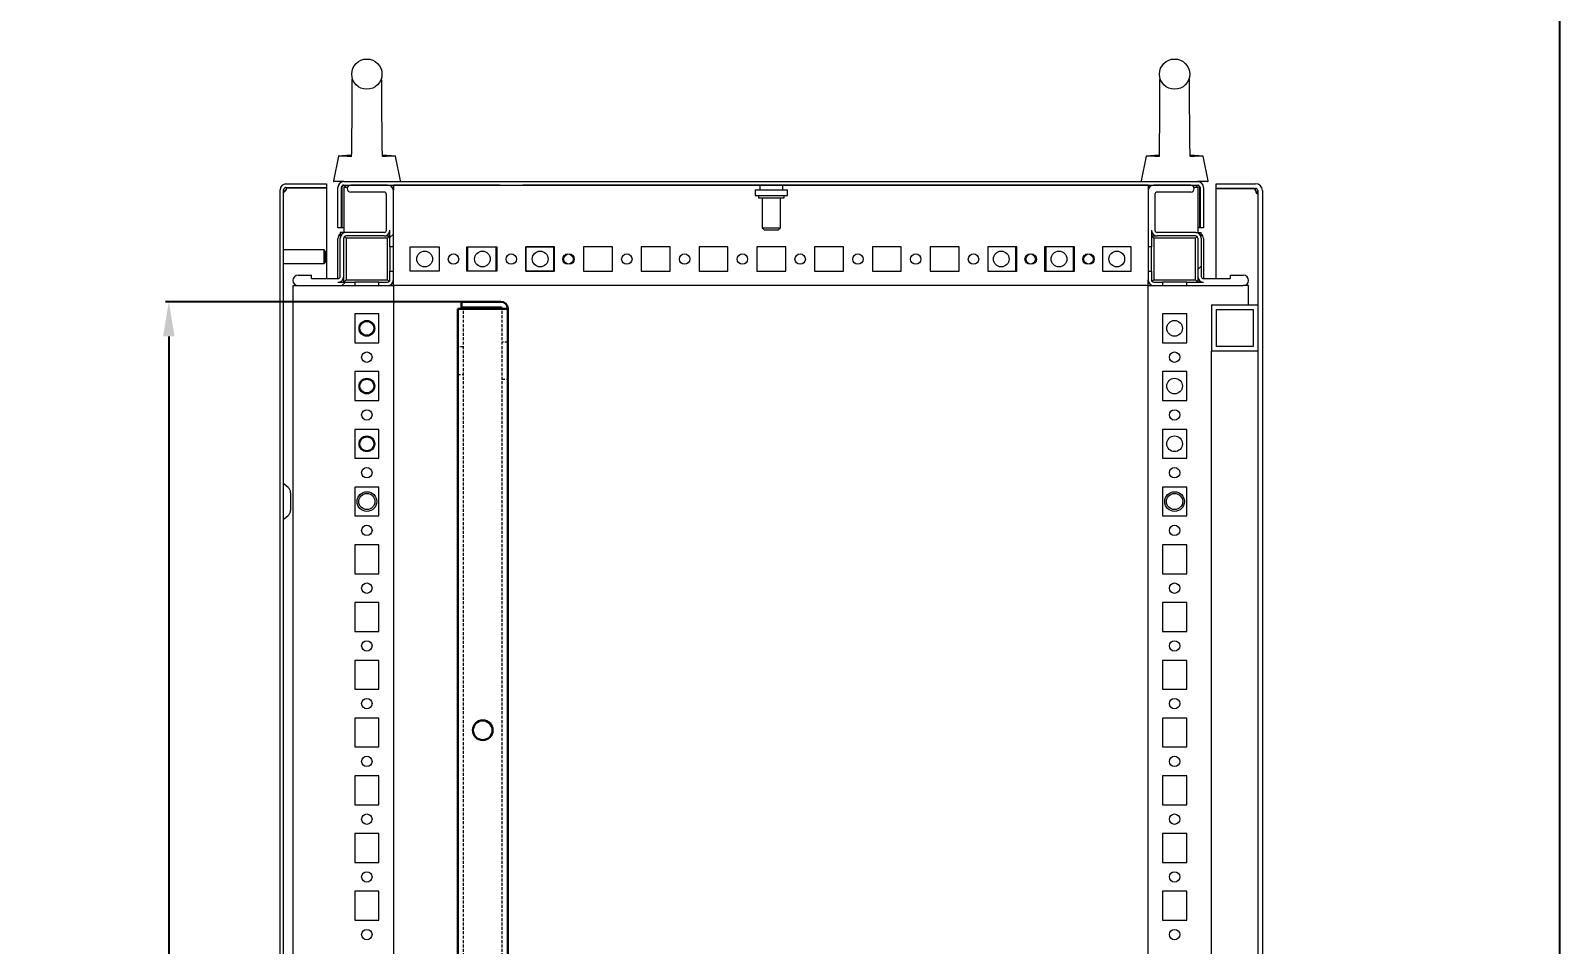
# Model space of a CAD drawing. Header units: millimetres. Extents: x 6893 to 19543, y -3475 to 6590.
# Drawn here: x 12624 to 13285, y -491 to -96 of the extents above; entities that cross this region are included whole.
import ezdxf

# ---------------------------------------------------------------- set-up
doc = ezdxf.new("R2010")
doc.units = ezdxf.units.MM
for name, pattern in [('ACAD_ISO04W100', [30, 24, -3, 0, -3]), ('SLD-实线', [0]), ('SLD-虚线', [1.905, 1.27, -0.635])]:
    doc.linetypes.add(name, pattern=pattern)
doc.layers.add('shixian', color=7, linetype='Continuous')
doc.layers.add('xuxian1', color=6, linetype='ACAD_ISO04W100')
doc.styles.get("Standard").update_dxf_attribs({"font": ''})
doc.styles.get('Standard').set_extended_font_data('SimSun')
doc.dimstyles.new('50#', dxfattribs={"dimtxt": 50, "dimasz": 15, "dimexe": 1.5, "dimexo": 3, "dimgap": 2, "dimtad": 1, "dimtoh": 1, "dimzin": 12, "dimdsep": 46, "dimtxsty": 'Standard', "dimcen": 20, "dimclrd": 3, "dimclre": 3, "dimclrt": 7, "dimadec": 0, "dimazin": 3, "dimtfac": 1, "dimtmove": 0, "dimatfit": 3, "dimfxl": 1, "dimarcsym": 0})

# ---------------------------------------------------------------- blocks, each defined once
blk = doc.blocks.new('图框1')
at = {"layer": 'xuxian1', "linetype": 'ByBlock'}
blk.add_line((333.583, 247.158), (333.583, 52.158), dxfattribs=at)
blk = doc.blocks.new('zw$26FA')
at = {"color": 7, "linetype": 'SLD-实线', "lineweight": 30}
for p, q in [((0, 3), (0, 1293)), ((0, 1293), (3, 1293)), ((20, 1296), (3, 1296)), ((20, 1293.5), (3, 1293.5)), ((3, 1293), (18.7, 1293)), ((18.7, 1293), (21.7, 1293)), ((20, 1296), (20, 1293.5)), ((21.7, 3), (21.7, 1293))]:
    blk.add_line(p, q, dxfattribs=at)
at = {"color": 7, "linetype": 'SLD-虚线', "lineweight": 0}
for p, q in [((2.5, 3), (2.5, 1293)), ((19.2, 3), (19.2, 1293)), ((0, 1278.5), (2.5, 1278.5)), ((19.2, 1276.5), (21.7, 1276.5)), ((21.7, 1264.5), (19.2, 1264.5)), ((2.5, 1262.5), (0, 1262.5))]:
    blk.add_line(p, q, dxfattribs=at)
at = {"color": 7, "linetype": 'SLD-实线', "lineweight": 30}
blk.add_circle((10.85, 1110.5), 4.25, dxfattribs=at)
for radius in [3, 0.5]:
    blk.add_arc((3, 1293), radius, 90, 180, dxfattribs=at)
blk = doc.blocks.new('*D301')
at = {"color": 3, "lineweight": -2, "transparency": 16777216}
for p, q in [((12815.96, -213.09), (12682.27, -213.09)), ((12683.77, -228.09), (12683.77, -1494.09)), ((12815.96, -1509.09), (12682.27, -1509.09))]:
    blk.add_line(p, q, dxfattribs=at)
at = {"color": 3, "transparency": 16777216}
for points in [[(12686.27, -228.09), (12681.27, -228.09), (12683.77, -213.09)], [(12681.27, -1494.09), (12686.27, -1494.09), (12683.77, -1509.09)]]:
    blk.add_solid(points, dxfattribs=at)
at = {"layer": 'Defpoints', "color": 0, "transparency": 16777216}
for p in [(12818.96, -213.09), (12683.77, -1509.09), (12818.96, -1509.09)]:
    blk.add_point(p, dxfattribs=at)
at = {"color": 7, "transparency": 16777216, "insert": (12656.77, -861.09), "char_height": 50, "attachment_point": 5, "rotation": 90}
blk.add_mtext('1296', dxfattribs=at)

msp = doc.modelspace()

# ---------------------------------------------------------------- hatches: boundary and pattern name
at = {"linetype": 'Continuous', "lineweight": 0}
h = msp.add_hatch(dxfattribs=at)
h.set_pattern_fill('ANSI31', scale=20, style=0)
h.set_pattern_definition([(45, (7632.815, -3625.73), (-44.9013, 44.9013), [])])
edge = h.paths.add_edge_path(flags=0)
edge.add_arc((12762.4691, -164.09), 1.5, 90, 270)
edge.add_line((12762.4691, -165.59), (12776.9691, -165.59))
edge.add_arc((12776.9691, -166.59), 1, 0, 90, ccw=False)
edge.add_line((12777.9691, -166.59), (12777.9691, -182.09))
edge.add_arc((12776.9691, -182.09), 1, 270, 360, ccw=False)
edge.add_line((12776.9691, -183.09), (12760.4691, -183.09))
edge.add_arc((12760.4691, -185.59), 2.5, 90, 180)
edge.add_line((12757.9691, -185.59), (12757.9691, -202.09))
edge.add_arc((12756.9691, -202.09), 1, 270, 360, ccw=False)
edge.add_line((12756.9691, -203.09), (12745.4691, -203.09))
edge.add_line((12745.4691, -203.09), (12745.4691, -201.59))
edge.add_line((12745.4691, -201.59), (12739.7201, -201.59))
edge.add_arc((12739.7201, -203.84), 2.25, 90, 270)
edge.add_line((12739.7201, -206.09), (12764.2191, -206.09))
edge.add_line((12764.2191, -206.09), (12764.2191, -204.59))
edge.add_line((12764.2191, -204.59), (12756.9691, -204.59))
edge.add_arc((12756.9691, -202.09), 2.5, 270, 360)
edge.add_line((12759.4691, -202.09), (12759.4691, -185.59))
edge.add_arc((12760.4691, -185.59), 1, 90, 180, ccw=False)
edge.add_line((12760.4691, -184.59), (12776.9691, -184.59))
edge.add_arc((12776.9691, -182.09), 2.5, 270, 360)
edge.add_line((12779.4691, -182.09), (12779.4691, -189.34))
edge.add_line((12779.4691, -189.34), (12780.9691, -189.34))
edge.add_line((12780.9691, -189.34), (12780.9691, -165.09))
edge.add_arc((12778.4691, -165.09), 2.5, 0, 90)
edge.add_line((12778.4691, -162.59), (12762.4691, -162.59))
h = msp.add_hatch(dxfattribs=at)
h.set_pattern_fill('ANSI31', scale=20, style=0)
h.set_pattern_definition([(45, (7457.315, -3625.73), (-44.9013, 44.9013), [])])
edge = h.paths.add_edge_path(flags=0)
edge.add_arc((13125.9691, -164.09), 1.5, 270, 450)
edge.add_line((13125.9691, -162.59), (13109.9691, -162.59))
edge.add_arc((13109.9691, -165.09), 2.5, 90, 180)
edge.add_line((13107.4691, -165.09), (13107.4691, -189.34))
edge.add_line((13107.4691, -189.34), (13108.9691, -189.34))
edge.add_line((13108.9691, -189.34), (13108.9691, -182.09))
edge.add_arc((13111.4691, -182.09), 2.5, 180, 270)
edge.add_line((13111.4691, -184.59), (13127.9691, -184.59))
edge.add_arc((13127.9691, -185.59), 1, 0, 90, ccw=False)
edge.add_line((13128.9691, -185.59), (13128.9691, -202.09))
edge.add_arc((13131.4691, -202.09), 2.5, 180, 270)
edge.add_line((13131.4691, -204.59), (13124.2191, -204.59))
edge.add_line((13124.2191, -204.59), (13124.2191, -206.09))
edge.add_line((13124.2191, -206.09), (13148.7181, -206.09))
edge.add_arc((13148.7181, -203.84), 2.25, 270, 450)
edge.add_line((13148.7181, -201.59), (13142.9691, -201.59))
edge.add_line((13142.9691, -201.59), (13142.9691, -203.09))
edge.add_line((13142.9691, -203.09), (13131.4691, -203.09))
edge.add_arc((13131.4691, -202.09), 1, 180, 270, ccw=False)
edge.add_line((13130.4691, -202.09), (13130.4691, -185.59))
edge.add_arc((13127.9691, -185.59), 2.5, 0, 90)
edge.add_line((13127.9691, -183.09), (13111.4691, -183.09))
edge.add_arc((13111.4691, -182.09), 1, 180, 270, ccw=False)
edge.add_line((13110.4691, -182.09), (13110.4691, -166.59))
edge.add_arc((13111.4691, -166.59), 1, 90, 180, ccw=False)
edge.add_line((13111.4691, -165.59), (13125.9691, -165.59))

# ---------------------------------------------------------------- linework, layer by layer
at = {"color": 7, "linetype": 'Continuous', "lineweight": 15}
for p, q in [((13125.5339, -137.1322), (13125.5293, -136.5073)), ((12757.1273, -150.049), (12754.9789, -160.791)), ((12762.7358, -149.6352), (12757.1192, -150.09)), ((12781.819, -150.09), (12776.2047, -149.6354)), ((12783.9593, -160.791), (12781.8109, -150.049)), ((13106.6273, -150.049), (13104.4789, -160.791)), ((13112.2335, -149.6354), (13106.6192, -150.09)), ((13131.319, -150.09), (13125.7024, -149.6352)), ((13133.4593, -160.791), (13131.3109, -150.049)), ((12731.9691, -1634.5901), (12731.9691, -164.59)), ((12733.4691, -1634.5901), (12733.4691, -164.59)), ((12734.4691, -162.09), (12751.9691, -162.09)), ((12734.4691, -163.59), (12751.9691, -163.59)), ((12734.6889, -164.1338), (12734.6889, -163.5433)), ((12734.6889, -164.2354), (12734.6889, -164.1338)), ((12735.0464, -163.6968), (12742.8058, -163.6968)), ((12742.8058, -163.59), (12742.8058, -163.6968)), ((12742.8058, -163.6968), (12751.9691, -163.6968)), ((12751.9691, -162.09), (12751.9691, -163.59)), ((12751.9691, -163.59), (12751.9691, -163.6968)), ((12751.9691, -163.6968), (12751.9691, -164.6968)), ((12751.9691, -164.6968), (12751.9691, -203.09)), ((12759.4691, -161.09), (12755.224, -161.09)), ((12756.9691, -181.09), (12756.9691, -163.59)), ((12758.4691, -181.09), (12758.4691, -163.59)), ((12758.6459, -163.59), (12758.6459, -181.09)), ((12759.4691, -161.09), (13128.9691, -161.09)), ((12759.4691, -162.59), (13128.9691, -162.59)), ((12760.4691, -162.59), (12759.4691, -163.59)), ((12759.4691, -163.59), (12759.4691, -183.09)), ((12761.0549, -163.59), (12759.4691, -163.59)), ((12778.4691, -162.59), (12762.4691, -162.59)), ((12826.9691, -162.5911), (12780.9691, -162.5911)), ((12780.9691, -162.5911), (12780.9691, -164.8411)), ((12780.9691, -189.34), (12780.9691, -165.09)), ((13107.4691, -162.5911), (12836.9691, -162.5911)), ((12937.4691, -164.59), (12937.4691, -167.09)), ((12937.4691, -164.59), (12944.4691, -164.59)), ((12939.4691, -162.59), (12939.4691, -164.59)), ((12944.4691, -164.59), (12951.4691, -164.59)), ((12949.4691, -164.59), (12949.4691, -162.59)), ((12951.4691, -167.09), (12951.4691, -164.59)), ((13107.4691, -162.5911), (13107.4691, -164.8411)), ((13107.4691, -165.09), (13107.4691, -189.34)), ((13125.9691, -162.59), (13109.9691, -162.59)), ((13128.9691, -163.59), (13127.3833, -163.59)), ((13128.9691, -163.59), (13127.9691, -162.59)), ((13128.9691, -163.59), (13128.9691, -183.09)), ((13133.2142, -161.09), (13129.087, -161.09)), ((13129.7923, -163.59), (13129.6354, -162.853)), ((13129.7923, -163.59), (13129.7923, -181.09)), ((13129.9691, -163.59), (13129.9691, -181.09)), ((13131.4691, -163.59), (13131.4691, -181.09)), ((13136.9691, -163.99), (13136.9691, -161.99)), ((13136.9691, -161.99), (13153.9691, -161.99)), ((13136.9691, -163.99), (13153.9691, -163.99)), ((13136.9691, -163.99), (13136.9691, -164.0968)), ((13145.5341, -164.0968), (13136.9691, -164.0968)), ((13136.9691, -165.0968), (13136.9691, -164.0968)), ((13136.9691, -203.09), (13136.9691, -165.0968)), ((13145.5341, -163.99), (13145.5341, -164.0968)), ((13153.3918, -164.0968), (13145.5341, -164.0968)), ((13153.8358, -164.037), (13153.9691, -165.0968)), ((13154.9691, -164.99), (13154.9691, -1633.9901)), ((13156.9691, -164.99), (13156.9691, -1633.9901)), ((12776.9691, -165.59), (12762.4691, -165.59)), ((12777.9691, -182.09), (12777.9691, -166.59)), ((12937.4691, -167.09), (12944.4691, -167.09)), ((12938.9691, -167.09), (12938.9691, -168.09)), ((12938.9691, -168.09), (12944.4691, -168.09)), ((12940.4691, -168.09), (12940.4691, -181.09)), ((12944.4691, -167.09), (12951.4691, -167.09)), ((12944.4691, -168.09), (12949.9691, -168.09)), ((12948.4691, -181.09), (12948.4691, -168.09)), ((12949.9691, -168.09), (12949.9691, -167.09)), ((13110.4691, -166.59), (13110.4691, -182.09)), ((13125.9691, -165.59), (13111.4691, -165.59)), ((12758.4691, -181.09), (12756.9691, -181.09)), ((12757.9691, -183.09), (12757.9691, -185.59)), ((12760.4691, -183.09), (12757.9691, -183.09)), ((12759.4691, -181.09), (12758.6459, -181.09)), ((12759.762, -184.8829), (12760.4691, -185.59)), ((12776.9691, -183.09), (12760.4691, -183.09)), ((12776.9691, -184.59), (12760.4691, -184.59)), ((12776.9691, -184.59), (12779.4691, -184.59)), ((12778.4691, -185.59), (12779.4691, -184.59)), ((12779.4691, -183.09), (12779.2604, -183.09)), ((12779.4691, -189.34), (12779.4691, -182.09)), ((12940.4691, -181.09), (12941.4691, -182.09)), ((12940.4691, -181.09), (12944.4691, -181.09)), ((12944.4691, -182.09), (12941.4691, -182.09)), ((12944.4691, -181.09), (12948.4691, -181.09)), ((12947.4691, -182.09), (12944.4691, -182.09)), ((12947.4691, -182.09), (12948.4691, -181.09)), ((13108.9691, -182.09), (13108.9691, -189.34)), ((13108.9691, -183.09), (13109.1778, -183.09)), ((13108.9691, -184.59), (13109.9691, -185.59)), ((13108.9691, -184.59), (13111.4691, -184.59)), ((13127.9691, -183.09), (13111.4691, -183.09)), ((13127.9691, -184.59), (13111.4691, -184.59)), ((13127.9691, -183.09), (13130.4691, -183.09)), ((13127.9691, -185.59), (13128.6762, -184.8829)), ((13129.7923, -181.09), (13128.9691, -181.09)), ((13131.4691, -181.09), (13129.9691, -181.09)), ((13130.4691, -185.59), (13130.4691, -183.09)), ((12750.9276, -190.59), (12733.4691, -190.59)), ((12751.4691, -191.1315), (12750.9276, -190.59)), ((12750.9276, -196.59), (12750.9276, -190.59)), ((12751.4691, -191.1315), (12751.4691, -196.0485)), ((12756.9691, -203.09), (12756.9691, -185.6968)), ((12757.9691, -202.09), (12757.9691, -185.59)), ((12759.4691, -202.09), (12759.4691, -185.59)), ((12760.4691, -185.59), (12760.4691, -203.59)), ((12778.4691, -185.59), (12760.4691, -185.59)), ((12778.4691, -203.59), (12778.4691, -185.59)), ((12780.9691, -189.34), (12779.4691, -189.34)), ((12779.4691, -189.34), (12779.4691, -199.84)), ((12780.9691, -199.84), (12780.9691, -189.34)), ((12788.2191, -199.84), (12788.2191, -189.34)), ((12788.2191, -189.34), (12800.7191, -189.34)), ((12800.7191, -189.34), (12800.7191, -199.84)), ((12800.7191, -189.34), (12800.7191, -199.84)), ((12800.7191, -189.34), (12800.7191, -199.84)), ((12800.7191, -189.34), (12800.7191, -199.84)), ((12812.7191, -199.84), (12812.7191, -189.34)), ((12812.7191, -199.84), (12812.7191, -189.34)), ((12812.7191, -189.34), (12825.2191, -189.34)), ((12812.7191, -199.84), (12812.7191, -189.34)), ((12812.7191, -189.34), (12825.219, -189.34)), ((12813.219, -199.84), (12813.219, -189.34)), ((12813.219, -189.34), (12825.7191, -189.34)), ((12813.2191, -199.84), (12813.2191, -189.34)), ((12813.2191, -189.34), (12825.7191, -189.34)), ((12813.2191, -199.84), (12813.2191, -189.34)), ((12813.2191, -189.34), (12825.7191, -189.34)), ((12813.2191, -199.84), (12813.2191, -189.34)), ((12813.2191, -189.34), (12825.7191, -189.34)), ((12825.219, -189.34), (12825.219, -199.84)), ((12825.2191, -189.34), (12825.2191, -199.84)), ((12825.7191, -189.34), (12825.7191, -199.84)), ((12825.7191, -189.34), (12825.7191, -199.84)), ((12825.7191, -189.34), (12825.7191, -199.84)), ((12825.7191, -189.34), (12825.7191, -199.84)), ((12825.7191, -189.34), (12825.7191, -199.84)), ((12825.7191, -189.34), (12825.7191, -199.84)), ((12838.2191, -189.34), (12838.2191, -199.84)), ((12850.7191, -189.34), (12838.2191, -189.34)), ((12838.2191, -189.34), (12838.2191, -199.84)), ((12850.7191, -189.34), (12838.2191, -189.34)), ((12838.2191, -189.34), (12838.2191, -199.84)), ((12850.7191, -189.34), (12838.2191, -189.34)), ((12838.2191, -199.84), (12838.2191, -189.34)), ((12838.2191, -189.34), (12850.2191, -189.34)), ((12838.2191, -199.84), (12838.2191, -189.34)), ((12838.2191, -199.84), (12838.2191, -189.34)), ((12838.2191, -189.34), (12850.2191, -189.34)), ((12838.2191, -199.84), (12838.2191, -189.34)), ((12838.2191, -189.34), (12850.2191, -189.34)), ((12838.2191, -199.84), (12838.2191, -189.34)), ((12850.2191, -189.34), (12850.2191, -199.84)), ((12850.2191, -189.34), (12850.2191, -199.84)), ((12850.2191, -189.34), (12850.2191, -199.84)), ((12850.7191, -199.84), (12850.7191, -189.34)), ((12850.7191, -199.84), (12850.7191, -189.34)), ((12850.7191, -199.84), (12850.7191, -189.34)), ((12863.2191, -189.34), (12863.2191, -199.84)), ((12875.7191, -189.34), (12863.2191, -189.34)), ((12875.7191, -199.84), (12875.7191, -189.34)), ((12888.2191, -189.34), (12888.2191, -199.84)), ((12900.7191, -189.34), (12888.2191, -189.34)), ((12900.7191, -199.84), (12900.7191, -189.34)), ((12913.2191, -189.34), (12913.2191, -199.84)), ((12925.7191, -189.34), (12913.2191, -189.34)), ((12913.2191, -189.34), (12913.2191, -199.84)), ((12925.7191, -189.34), (12913.2191, -189.34)), ((12913.2191, -189.34), (12913.2191, -199.84)), ((12925.7191, -189.34), (12913.2191, -189.34)), ((12913.2191, -189.34), (12913.2191, -199.84)), ((12925.7191, -189.34), (12913.2191, -189.34)), ((12913.2191, -189.34), (12913.2191, -199.84)), ((12925.7191, -189.34), (12913.2191, -189.34)), ((12925.7191, -199.84), (12925.7191, -189.34)), ((12925.7191, -199.84), (12925.7191, -189.34)), ((12925.7191, -199.84), (12925.7191, -189.34)), ((12925.7191, -199.84), (12925.7191, -189.34)), ((12925.7191, -199.84), (12925.7191, -189.34)), ((12925.7191, -199.84), (12925.7191, -189.34)), ((12938.2191, -189.34), (12938.2191, -199.84)), ((12950.7191, -189.34), (12938.2191, -189.34)), ((12938.2191, -189.34), (12938.2191, -199.84)), ((12938.2191, -189.34), (12938.2191, -199.84)), ((12950.7191, -189.34), (12938.2191, -189.34)), ((12950.7191, -199.84), (12950.7191, -189.34)), ((12950.7191, -199.84), (12950.7191, -189.34)), ((12963.2191, -189.34), (12963.2191, -199.84)), ((12963.2191, -189.34), (12963.2191, -199.84)), ((12975.7191, -189.34), (12963.2191, -189.34)), ((12963.2191, -189.34), (12963.2191, -199.84)), ((12975.7191, -189.34), (12963.2191, -189.34)), ((12975.7191, -199.84), (12975.7191, -189.34)), ((12975.7191, -199.84), (12975.7191, -189.34)), ((12988.2191, -189.34), (12988.2191, -199.84)), ((13000.7191, -189.34), (12988.2191, -189.34)), ((12988.2191, -189.34), (12988.2191, -199.84)), ((13000.7191, -189.34), (12988.2191, -189.34)), ((12988.2191, -189.34), (12988.2191, -199.84)), ((13000.7191, -189.34), (12988.2191, -189.34)), ((12988.2191, -189.34), (12988.2191, -199.84)), ((13000.7191, -189.34), (12988.2191, -189.34)), ((12988.2191, -189.34), (12988.2191, -199.84)), ((13000.7191, -189.34), (12988.2191, -189.34)), ((13000.7191, -199.84), (13000.7191, -189.34)), ((13000.7191, -199.84), (13000.7191, -189.34)), ((13000.7191, -199.84), (13000.7191, -189.34)), ((13000.7191, -199.84), (13000.7191, -189.34)), ((13000.7191, -199.84), (13000.7191, -189.34)), ((13000.7191, -199.84), (13000.7191, -189.34)), ((13013.2191, -189.34), (13013.2191, -199.84)), ((13025.7191, -189.34), (13013.2191, -189.34)), ((13013.2191, -189.34), (13013.2191, -199.84)), ((13025.7191, -189.34), (13013.2191, -189.34)), ((13013.2191, -189.34), (13013.2191, -199.84)), ((13025.7191, -189.34), (13013.2191, -189.34)), ((13013.2191, -189.34), (13013.2191, -199.84)), ((13025.7191, -189.34), (13013.2191, -189.34)), ((13025.7191, -199.84), (13025.7191, -189.34)), ((13025.7191, -199.84), (13025.7191, -189.34)), ((13025.7191, -199.84), (13025.7191, -189.34)), ((13025.7191, -199.84), (13025.7191, -189.34)), ((13025.7191, -199.84), (13025.7191, -189.34)), ((13038.2191, -189.34), (13038.2191, -199.84)), ((13038.2191, -189.34), (13038.2191, -199.84)), ((13050.2191, -189.34), (13038.2191, -189.34)), ((13038.2191, -189.34), (13038.2191, -199.84)), ((13050.7191, -189.34), (13038.2191, -189.34)), ((13038.2191, -189.34), (13038.2191, -199.84)), ((13050.2191, -189.34), (13038.2191, -189.34)), ((13038.2191, -189.34), (13038.2191, -199.84)), ((13050.7191, -189.34), (13038.2191, -189.34)), ((13038.2191, -189.34), (13038.2191, -199.84)), ((13050.2191, -189.34), (13038.2191, -189.34)), ((13050.2191, -199.84), (13050.2191, -189.34)), ((13050.2191, -199.84), (13050.2191, -189.34)), ((13050.2191, -199.84), (13050.2191, -189.34)), ((13050.2191, -199.84), (13050.2191, -189.34)), ((13050.2191, -199.84), (13050.2191, -189.34)), ((13050.7191, -199.84), (13050.7191, -189.34)), ((13050.7191, -199.84), (13050.7191, -189.34)), ((13050.7191, -199.84), (13050.7191, -189.34)), ((13062.7191, -189.34), (13062.7191, -199.84)), ((13075.2191, -189.34), (13062.7191, -189.34)), ((13062.7191, -189.34), (13062.7191, -199.84)), ((13075.2191, -189.34), (13062.7191, -189.34)), ((13062.7191, -189.34), (13062.7191, -199.84)), ((13062.7191, -189.34), (13062.7191, -199.84)), ((13075.2191, -189.34), (13062.7191, -189.34)), ((13062.7191, -189.34), (13062.7191, -199.84)), ((13062.7191, -189.34), (13062.7191, -199.84)), ((13075.2191, -189.34), (13062.7191, -189.34)), ((13063.2191, -189.34), (13063.2191, -199.84)), ((13075.7191, -189.34), (13063.2191, -189.34)), ((13075.2191, -199.84), (13075.2191, -189.34)), ((13075.2191, -199.84), (13075.2191, -189.34)), ((13075.2191, -199.84), (13075.2191, -189.34)), ((13075.2191, -199.84), (13075.2191, -189.34)), ((13075.7191, -199.84), (13075.7191, -189.34)), ((13087.7191, -189.34), (13087.7191, -199.84)), ((13087.7191, -189.34), (13087.7191, -199.84)), ((13100.2191, -189.34), (13087.7191, -189.34)), ((13087.7191, -189.34), (13087.7191, -199.84)), ((13087.7191, -189.34), (13087.7191, -199.84)), ((13100.2191, -199.84), (13100.2191, -189.34)), ((13108.9691, -189.34), (13107.4691, -189.34)), ((13107.4691, -189.34), (13107.4691, -199.84)), ((13108.9691, -199.84), (13108.9691, -189.34)), ((13109.9691, -185.59), (13109.9691, -203.59)), ((13127.9691, -185.59), (13109.9691, -185.59)), ((13127.9691, -203.59), (13127.9691, -185.59)), ((13128.9691, -185.59), (13128.9691, -202.09)), ((13130.4691, -185.59), (13130.4691, -202.09)), ((13131.4691, -185.6968), (13131.4691, -203.09)), ((12733.4691, -196.59), (12750.9276, -196.59)), ((12750.9276, -196.59), (12751.4691, -196.0485)), ((12739.7201, -201.59), (12745.4691, -201.59)), ((12745.4691, -203.09), (12745.4691, -201.59)), ((12745.4691, -203.09), (12756.9691, -203.09)), ((12756.9691, -204.59), (12764.2191, -204.59)), ((12757.9691, -204.3813), (12757.9691, -204.59)), ((12759.4691, -204.59), (12759.4691, -202.09)), ((12759.4691, -204.59), (12760.4691, -203.59)), ((12760.4691, -203.59), (12778.4691, -203.59)), ((12764.2191, -204.59), (12764.2191, -206.09)), ((12774.7191, -204.59), (12764.2191, -204.59)), ((12774.7191, -206.09), (12774.7191, -204.59)), ((12774.7191, -204.59), (12778.4691, -204.59)), ((12778.4691, -203.59), (12779.1762, -204.2971)), ((12779.4691, -199.84), (12780.9691, -199.84)), ((12779.4691, -203.59), (12779.4691, -199.84)), ((12780.9691, -203.59), (12780.9691, -199.84)), ((12780.9691, -206.09), (12780.9691, -203.59)), ((12800.7191, -199.84), (12788.2191, -199.84)), ((12825.2191, -199.84), (12812.7191, -199.84)), ((12825.219, -199.84), (12812.7191, -199.84)), ((12825.7191, -199.84), (12813.219, -199.84)), ((12825.7191, -199.84), (12813.2191, -199.84)), ((12825.7191, -199.84), (12813.2191, -199.84)), ((12825.7191, -199.84), (12813.2191, -199.84)), ((12838.2191, -199.84), (12850.7191, -199.84)), ((12838.2191, -199.84), (12850.7191, -199.84)), ((12838.2191, -199.84), (12850.7191, -199.84)), ((12850.2191, -199.84), (12838.2191, -199.84)), ((12850.2191, -199.84), (12838.2191, -199.84)), ((12850.2191, -199.84), (12838.2191, -199.84)), ((12863.2191, -199.84), (12875.7191, -199.84)), ((12888.2191, -199.84), (12900.7191, -199.84)), ((12913.2191, -199.84), (12925.7191, -199.84)), ((12913.2191, -199.84), (12925.7191, -199.84)), ((12913.2191, -199.84), (12925.7191, -199.84)), ((12913.2191, -199.84), (12925.7191, -199.84)), ((12913.2191, -199.84), (12925.7191, -199.84)), ((12938.2191, -199.84), (12950.7191, -199.84)), ((12938.2191, -199.84), (12950.7191, -199.84)), ((12963.2191, -199.84), (12975.7191, -199.84)), ((12963.2191, -199.84), (12975.7191, -199.84)), ((12988.2191, -199.84), (13000.7191, -199.84)), ((12988.2191, -199.84), (13000.7191, -199.84)), ((12988.2191, -199.84), (13000.7191, -199.84)), ((12988.2191, -199.84), (13000.7191, -199.84)), ((12988.2191, -199.84), (13000.7191, -199.84)), ((13013.2191, -199.84), (13025.7191, -199.84)), ((13013.2191, -199.84), (13025.7191, -199.84)), ((13013.2191, -199.84), (13025.7191, -199.84)), ((13013.2191, -199.84), (13025.7191, -199.84)), ((13038.2191, -199.84), (13050.2191, -199.84)), ((13038.2191, -199.84), (13050.7191, -199.84)), ((13038.2191, -199.84), (13050.2191, -199.84)), ((13038.2191, -199.84), (13050.7191, -199.84)), ((13038.2191, -199.84), (13050.2191, -199.84)), ((13062.7191, -199.84), (13075.2191, -199.84)), ((13062.7191, -199.84), (13075.2191, -199.84)), ((13062.7191, -199.84), (13075.2191, -199.84)), ((13062.7191, -199.84), (13075.2191, -199.84)), ((13063.2191, -199.84), (13075.7191, -199.84)), ((13087.7191, -199.84), (13100.2191, -199.84)), ((13107.4691, -199.84), (13107.4691, -203.59)), ((13107.4691, -199.84), (13108.9691, -199.84)), ((13107.4691, -206.09), (13107.4691, -203.59)), ((13108.9691, -199.84), (13108.9691, -203.59)), ((13109.262, -204.2971), (13109.9691, -203.59)), ((13109.9691, -203.59), (13127.9691, -203.59)), ((13109.9691, -204.59), (13113.7191, -204.59)), ((13113.7191, -204.59), (13113.7191, -206.09)), ((13124.2191, -204.59), (13113.7191, -204.59)), ((13124.2191, -206.09), (13124.2191, -204.59)), ((13124.2191, -204.59), (13131.4691, -204.59)), ((13127.9691, -203.59), (13128.9691, -204.59)), ((13128.9691, -202.09), (13128.9691, -204.59)), ((13130.4691, -204.59), (13130.4691, -204.3813)), ((13131.4691, -203.09), (13142.9691, -203.09)), ((13142.9691, -201.59), (13142.9691, -203.09)), ((13142.9691, -201.59), (13148.718, -201.59)), ((12737.4701, -206.09), (12737.4701, -1470.0901)), ((12737.4701, -206.09), (12739.7201, -206.09)), ((12739.7201, -206.09), (12764.2191, -206.09)), ((12764.2191, -206.09), (12774.7191, -206.09)), ((12774.7191, -206.09), (12778.4691, -206.09)), ((12778.4691, -206.09), (12780.9691, -206.09)), ((12780.9691, -206.09), (12780.9691, -1618.0901)), ((13107.4691, -206.09), (12780.9691, -206.09)), ((13107.4691, -206.09), (13109.9691, -206.09)), ((13107.4691, -1618.0901), (13107.4691, -206.09)), ((13109.9691, -206.09), (13113.7191, -206.09)), ((13113.7191, -206.09), (13124.2191, -206.09)), ((13124.2191, -206.09), (13148.718, -206.09)), ((13150.9681, -206.09), (13148.718, -206.09)), ((13150.9681, -214.49), (13150.9681, -206.09)), ((13134.9691, -214.49), (13134.9691, -234.49)), ((13134.9691, -214.49), (13154.9691, -214.49)), ((13136.9691, -216.49), (13152.9691, -216.49)), ((13136.9691, -216.49), (13136.9691, -232.49)), ((13152.9691, -216.49), (13152.9691, -232.49)), ((13154.9691, -214.49), (13154.9691, -234.49)), ((12774.7191, -218.34), (12764.2191, -218.34)), ((12764.2191, -218.34), (12764.2191, -230.84)), ((12774.7191, -230.84), (12774.7191, -218.34)), ((13124.2191, -218.34), (13113.7191, -218.34)), ((13113.7191, -218.34), (13113.7191, -230.84)), ((13124.2191, -230.84), (13124.2191, -218.34)), ((12764.2191, -230.84), (12774.7191, -230.84)), ((13113.7191, -230.84), (13124.2191, -230.84)), ((13154.9691, -234.49), (13134.9691, -234.49)), ((13134.9691, -1564.49), (13134.9691, -234.49)), ((13152.9691, -232.49), (13136.9691, -232.49)), ((12774.7191, -243.34), (12764.2191, -243.34)), ((12764.2191, -243.34), (12764.2191, -255.84)), ((12774.7191, -255.84), (12774.7191, -243.34)), ((13124.2191, -243.34), (13113.7191, -243.34)), ((13113.7191, -243.34), (13113.7191, -255.84)), ((13124.2191, -255.84), (13124.2191, -243.34)), ((12764.2191, -255.84), (12774.7191, -255.84)), ((13113.7191, -255.84), (13124.2191, -255.84)), ((12774.7191, -268.34), (12764.2191, -268.34)), ((12764.2191, -268.34), (12764.2191, -280.84)), ((12774.7191, -280.84), (12774.7191, -268.34)), ((13124.2191, -268.34), (13113.7191, -268.34)), ((13113.7191, -268.34), (13113.7191, -280.84)), ((13124.2191, -280.84), (13124.2191, -268.34)), ((12764.2191, -280.84), (12774.7191, -280.84)), ((13113.7191, -280.84), (13124.2191, -280.84)), ((12735.3975, -293.5087), (12733.6477, -292.0404)), ((12736.4691, -295.8068), (12736.4691, -303.3733)), ((12774.7191, -293.34), (12764.2191, -293.34)), ((12764.2191, -293.34), (12764.2191, -305.84)), ((12774.7191, -305.84), (12774.7191, -293.34)), ((13124.2191, -293.34), (13113.7191, -293.34)), ((13113.7191, -293.34), (13113.7191, -305.84)), ((13124.2191, -305.84), (13124.2191, -293.34)), ((12733.6477, -307.1396), (12735.3975, -305.6714)), ((12764.2191, -305.84), (12774.7191, -305.84)), ((13113.7191, -305.84), (13124.2191, -305.84)), ((12774.7191, -318.34), (12764.2191, -318.34)), ((12764.2191, -318.34), (12764.2191, -330.84)), ((12774.7191, -330.84), (12774.7191, -318.34)), ((13124.2191, -318.34), (13113.7191, -318.34)), ((13113.7191, -318.34), (13113.7191, -330.84)), ((13124.2191, -330.84), (13124.2191, -318.34)), ((12764.2191, -330.84), (12774.7191, -330.84)), ((13113.7191, -330.84), (13124.2191, -330.84)), ((12774.7191, -343.34), (12764.2191, -343.34)), ((12764.2191, -343.34), (12764.2191, -355.84)), ((12774.7191, -355.84), (12774.7191, -343.34)), ((13124.2191, -343.34), (13113.7191, -343.34)), ((13113.7191, -343.34), (13113.7191, -355.84)), ((13124.2191, -355.84), (13124.2191, -343.34)), ((12764.2191, -355.84), (12774.7191, -355.84)), ((13113.7191, -355.84), (13124.2191, -355.84)), ((12774.7191, -368.34), (12764.2191, -368.34)), ((12764.2191, -368.34), (12764.2191, -380.84)), ((12774.7191, -380.84), (12774.7191, -368.34)), ((13124.2191, -368.34), (13113.7191, -368.34)), ((13113.7191, -368.34), (13113.7191, -380.84)), ((13124.2191, -380.84), (13124.2191, -368.34)), ((12764.2191, -380.84), (12774.7191, -380.84)), ((13113.7191, -380.84), (13124.2191, -380.84)), ((12774.7191, -393.34), (12764.2191, -393.34)), ((12764.2191, -393.34), (12764.2191, -405.84)), ((12774.7191, -405.84), (12774.7191, -393.34)), ((13124.2191, -393.34), (13113.7191, -393.34)), ((13113.7191, -393.34), (13113.7191, -405.84)), ((13124.2191, -405.84), (13124.2191, -393.34)), ((12764.2191, -405.84), (12774.7191, -405.84)), ((13113.7191, -405.84), (13124.2191, -405.84)), ((12774.7191, -418.34), (12764.2191, -418.34)), ((12764.2191, -418.34), (12764.2191, -430.84)), ((12774.7191, -430.84), (12774.7191, -418.34)), ((13124.2191, -418.34), (13113.7191, -418.34)), ((13113.7191, -418.34), (13113.7191, -430.84)), ((13124.2191, -430.84), (13124.2191, -418.34)), ((12764.2191, -430.84), (12774.7191, -430.84)), ((13113.7191, -430.84), (13124.2191, -430.84)), ((12774.7191, -443.34), (12764.2191, -443.34)), ((12764.2191, -443.34), (12764.2191, -455.84)), ((12774.7191, -455.84), (12774.7191, -443.34)), ((13124.2191, -443.34), (13113.7191, -443.34)), ((13113.7191, -443.34), (13113.7191, -455.84)), ((13124.2191, -455.84), (13124.2191, -443.34)), ((12764.2191, -455.84), (12774.7191, -455.84)), ((13113.7191, -455.84), (13124.2191, -455.84)), ((12774.7191, -468.34), (12764.2191, -468.34)), ((12764.2191, -468.34), (12764.2191, -480.84)), ((12774.7191, -480.84), (12774.7191, -468.34)), ((13124.2191, -468.34), (13113.7191, -468.34)), ((13113.7191, -468.34), (13113.7191, -480.84)), ((13124.2191, -480.84), (13124.2191, -468.34)), ((12764.2191, -480.84), (12774.7191, -480.84)), ((13113.7191, -480.84), (13124.2191, -480.84))]:
    msp.add_line(p, q, dxfattribs=at)
for centre, radius in [((12769.4694, -114.5403), 6.5498), ((13118.9687, -114.5403), 6.5498), ((12794.4691, -194.59), 3.4), ((12819.4691, -194.59), 3.4), ((12844.4691, -194.59), 3.4), ((13043.9691, -194.59), 3.4), ((13068.9691, -194.59), 3.4), ((13093.9691, -194.59), 3.4), ((12806.9691, -194.59), 2.25), ((12806.9691, -194.59), 2.25), ((12806.9691, -194.59), 2.25), ((12806.9691, -194.59), 2.25), ((12831.9691, -194.59), 2.25), ((12831.9691, -194.59), 2.25), ((12831.9691, -194.59), 2.25), ((12831.9691, -194.59), 2.25), ((12831.9691, -194.59), 2.25), ((12831.9691, -194.59), 2.25), ((12831.9691, -194.59), 2.25), ((12831.9691, -194.59), 2.25), ((12856.4691, -194.59), 2.25), ((12856.4691, -194.59), 2.25), ((12856.4691, -194.59), 2.25), ((12856.9691, -194.59), 2.25), ((12856.9691, -194.59), 2.25), ((12856.9691, -194.59), 2.25), ((12881.9691, -194.59), 2.25), ((12906.9691, -194.59), 2.25), ((12931.9691, -194.59), 2.25), ((12931.9691, -194.59), 2.25), ((12931.9691, -194.59), 2.25), ((12931.9691, -194.59), 2.25), ((12931.9691, -194.59), 2.25), ((12931.9691, -194.59), 2.25), ((12956.9691, -194.59), 2.25), ((12956.9691, -194.59), 2.25), ((12981.9691, -194.59), 2.25), ((12981.9691, -194.59), 2.25), ((12981.9691, -194.59), 2.25), ((13006.9691, -194.59), 2.25), ((13006.9691, -194.59), 2.25), ((13006.9691, -194.59), 2.25), ((13006.9691, -194.59), 2.25), ((13006.9691, -194.59), 2.25), ((13006.9691, -194.59), 2.25), ((13031.9691, -194.59), 2.25), ((13031.9691, -194.59), 2.25), ((13031.9691, -194.59), 2.25), ((13031.9691, -194.59), 2.25), ((13031.9691, -194.59), 2.25), ((13056.4691, -194.59), 2.25), ((13056.4691, -194.59), 2.25), ((13056.4691, -194.59), 2.25), ((13056.4691, -194.59), 2.25), ((13056.4691, -194.59), 2.25), ((13056.9691, -194.59), 2.25), ((13056.9691, -194.59), 2.25), ((13056.9691, -194.59), 2.25), ((13081.4691, -194.59), 2.25), ((13081.4691, -194.59), 2.25), ((13081.4691, -194.59), 2.25), ((13081.4691, -194.59), 2.25), ((13081.9691, -194.59), 2.25), ((13081.9691, -194.59), 2.25), ((12769.4691, -224.59), 3.4), ((12769.4691, -224.59), 2.9839), ((13118.9691, -224.59), 3.4), ((12769.4691, -237.09), 2.25), ((13118.9691, -237.09), 2.25), ((12769.4691, -249.59), 3.4), ((12769.4691, -249.59), 2.9839), ((13118.9691, -249.59), 3.4), ((12769.4691, -262.09), 2.25), ((13118.9691, -262.09), 2.25), ((12769.4691, -274.59), 3.4), ((13118.9691, -274.59), 3.4), ((12769.4691, -274.59), 2.9839), ((12769.4691, -287.09), 2.25), ((13118.9691, -287.09), 2.25), ((12769.4691, -299.59), 4.25), ((12769.4691, -299.59), 3.5), ((13118.9691, -299.59), 4.25), ((13118.9691, -299.59), 3.5), ((12769.4691, -312.09), 2.25), ((13118.9691, -312.09), 2.25), ((12769.4691, -337.09), 2.25), ((13118.9691, -337.09), 2.25), ((12769.4691, -362.09), 2.25), ((13118.9691, -362.09), 2.25), ((12769.4691, -387.09), 2.25), ((13118.9691, -387.09), 2.25), ((12769.4691, -412.09), 2.25), ((13118.9691, -412.09), 2.25), ((12769.4691, -437.09), 2.25), ((13118.9691, -437.09), 2.25), ((12769.4691, -462.09), 2.25), ((13118.9691, -462.09), 2.25), ((12769.4691, -487.09), 2.25), ((13118.9691, -487.09), 2.25)]:
    msp.add_circle(centre, radius, dxfattribs=at)
for centre, radius, start, end in [((12734.4691, -164.59), 2.5, 90, 180), ((12734.4691, -164.59), 1, 90, 180), ((12755.224, -160.84), 0.25, 168.6900675, 270), ((12759.4691, -163.59), 2.5, 90, 180), ((12759.4691, -163.59), 1, 90, 180), ((12762.4691, -164.09), 1.5, 90, 270), ((12778.4691, -165.09), 2.5, 0, 90), ((12783.7141, -160.84), 0.25, 270, 11.3099325), ((13104.724, -160.84), 0.25, 168.6900675, 270), ((13109.9691, -165.09), 2.5, 90, 180), ((13125.9691, -164.09), 1.5, 270, 90), ((13128.9691, -163.59), 2.5, 0, 90), ((13128.9691, -163.59), 1, 0, 90), ((13133.2141, -160.84), 0.25, 270, 11.3099325), ((13153.9691, -164.99), 3, 0, 90), ((13153.9691, -164.99), 1, 0, 90), ((12776.9691, -166.59), 1, 0, 90), ((13111.4691, -166.59), 1, 90, 180), ((12759.4691, -185.6968), 2.5, 126.8698976, 180), ((12760.4691, -185.59), 2.5, 90, 180), ((12760.4691, -185.59), 1, 90, 180), ((12776.9691, -182.09), 2.5, 270, 0), ((12776.9691, -182.09), 1, 270, 0), ((13111.4691, -182.09), 2.5, 180, 270), ((13111.4691, -182.09), 1, 180, 270), ((13127.9691, -185.59), 2.5, 0, 90), ((13127.9691, -185.59), 1, 0, 90), ((13128.9691, -185.6968), 2.5, 0, 53.1301024), ((12739.7201, -203.84), 2.25, 90, 270), ((12756.9691, -202.09), 2.5, 270, 0), ((12756.9691, -202.09), 1, 270, 0), ((12778.4691, -203.59), 2.5, 270, 0), ((12778.4691, -203.59), 1, 270, 0), ((13109.9691, -203.59), 2.5, 180, 270), ((13109.9691, -203.59), 1, 180, 270), ((13131.4691, -202.09), 2.5, 180, 270), ((13131.4691, -202.09), 1, 180, 270), ((13148.7181, -203.84), 2.25, 270, 90), ((12733.9691, -291.6574), 0.5, 180, 230), ((12733.4691, -295.8068), 3, 0, 50), ((12733.4691, -303.3733), 3, 310, 0), ((12733.9691, -307.5227), 0.5, 130, 180)]:
    msp.add_arc(centre, radius, start, end, dxfattribs=at)
for points, knots in [([(12763.0545, -117.4971), (12763.0325, -117.4801), (12762.9425, -117.4104), (12762.9625, -117.9186), (12762.9566, -119.4585), (12762.9651, -121.9193), (12762.9611, -125.2371), (12762.9525, -128.8486), (12762.9359, -132.6491), (12762.9104, -136.5486), (12762.8757, -140.3931), (12762.8325, -144.0831), (12762.7896, -146.9016), (12762.7501, -148.9931), (12762.731, -149.8779), (12762.7212, -150.3299)], [0, 0, 0, 0, 0.01703188, 0.0697782, 0.12255671, 0.22503299, 0.32200231, 0.41717432, 0.51271378, 0.60817242, 0.70369334, 0.79973167, 0.89762497, 0.9477087, 1, 1, 1, 1]), ([(12763.0455, -116.707), (12763.0244, -116.7841), (12762.9856, -116.9266), (12762.982, -117.4388), (12762.9804, -117.6736)], [0, 0, 0, 0, 0.54160034, 1, 1, 1, 1]), ([(12776.2173, -150.2119), (12776.2025, -149.5722), (12776.1676, -148.0653), (12776.1196, -145.0636), (12776.0743, -141.5008), (12776.0372, -137.7109), (12776.0089, -133.815), (12775.9898, -129.9581), (12775.9786, -126.246), (12775.975, -123.3888), (12775.9756, -121.2663), (12775.9768, -119.7917), (12775.9789, -118.4712), (12775.9612, -117.6441), (12775.9606, -117.0613), (12775.9217, -117.0561), (12775.9071, -117.0541)], [0, 0, 0, 0, 0.07023207, 0.16545048, 0.25880035, 0.35265157, 0.44649893, 0.54049871, 0.63501966, 0.73148167, 0.78066763, 0.83302471, 0.88940952, 0.94978339, 0.98114309, 1, 1, 1, 1]), ([(13112.5467, -116.7552), (13112.5295, -116.7881), (13112.4922, -116.8594), (13112.4778, -117.4439), (13112.461, -118.3413), (13112.4611, -119.7296), (13112.4627, -121.2593), (13112.4632, -123.4109), (13112.4595, -126.2798), (13112.4482, -130.0056), (13112.4289, -133.8756), (13112.4003, -137.7828), (13112.363, -141.5805), (13112.3174, -145.1491), (13112.2687, -148.1679), (13112.2333, -149.6836), (13112.218, -150.3349)], [0, 0, 0, 0, 0.02939804, 0.06362049, 0.128536, 0.18734593, 0.23996897, 0.28782278, 0.3815105, 0.47330965, 0.56461978, 0.65577923, 0.74694364, 0.83760574, 0.93021854, 1, 1, 1, 1]), ([(13125.4744, -118.6261), (13125.4725, -118.2695), (13125.4695, -117.6926), (13125.4505, -117.1479), (13125.4411, -116.8013), (13125.4024, -116.7931), (13125.3885, -116.7902)], [0, 0, 0, 0, 0.388252922, 0.628095724, 0.866538734, 1, 1, 1, 1]), ([(13125.7125, -150.1209), (13125.7031, -149.6803), (13125.6842, -148.7984), (13125.6454, -146.7074), (13125.6029, -143.8663), (13125.5599, -140.1515), (13125.5258, -136.2886), (13125.5008, -132.3784), (13125.4849, -128.5801), (13125.4766, -125.007), (13125.4736, -121.8458), (13125.4793, -119.7191), (13125.4788, -118.6629), (13125.4804, -118.4321), (13125.4453, -118.4511), (13125.4337, -118.4574)], [0, 0, 0, 0, 0.05389404, 0.10786912, 0.21377285, 0.31766601, 0.42111626, 0.5244842, 0.62795012, 0.73094253, 0.83309468, 0.93554465, 0.96110809, 0.98715085, 1, 1, 1, 1]), ([(12760.9023, -150.09), (12760.3391, -150.09), (12759.2126, -150.09), (12758.0375, -150.09), (12757.2627, -150.09), (12757.167, -150.09), (12757.1191, -150.09)], [0, 0, 0, 0, 0.25000074, 0.49999978, 0.75000161, 1, 1, 1, 1]), ([(12760.9023, -150.09), (12761.4484, -150.09), (12762.5419, -150.09), (12762.669, -150.09), (12762.7327, -150.09)], [0, 0, 0, 0, 0.499379978, 1, 1, 1, 1]), ([(12776.2055, -150.09), (12776.2494, -150.0898), (12776.3373, -150.0893), (12777.1444, -150.0899), (12777.8276, -150.09), (12778.0359, -150.09)], [0, 0, 0, 0, 0.40975151, 0.82008685, 1, 1, 1, 1]), ([(12781.8191, -150.09), (12781.7712, -150.09), (12781.6755, -150.09), (12780.9007, -150.09), (12779.7256, -150.09), (12778.5991, -150.09), (12778.0359, -150.09)], [0, 0, 0, 0, 0.24999846, 0.50000032, 0.74999941, 1, 1, 1, 1]), ([(13110.4023, -150.09), (13109.8391, -150.09), (13108.7126, -150.09), (13107.5375, -150.09), (13106.7627, -150.09), (13106.667, -150.09), (13106.6191, -150.09)], [0, 0, 0, 0, 0.250000636, 0.499998548, 0.749999116, 1, 1, 1, 1]), ([(13110.4023, -150.09), (13110.9484, -150.09), (13112.0418, -150.09), (13112.1691, -150.09), (13112.2327, -150.09)], [0, 0, 0, 0, 0.4993825, 1, 1, 1, 1]), ([(13125.7055, -150.09), (13125.7494, -150.0898), (13125.8373, -150.0893), (13126.6443, -150.0899), (13127.3276, -150.09), (13127.5359, -150.09)], [0, 0, 0, 0, 0.40973609, 0.82006053, 1, 1, 1, 1]), ([(13131.3191, -150.09), (13131.2712, -150.09), (13131.1755, -150.09), (13130.4007, -150.09), (13129.2256, -150.09), (13128.0991, -150.09), (13127.5359, -150.09)], [0, 0, 0, 0, 0.250000884, 0.500001452, 0.749999364, 1, 1, 1, 1]), ([(12733.4691, -164.6968), (12733.4746, -164.8601), (12733.4819, -165.0807), (12733.5662, -165.3048), (12733.6437, -165.4), (12733.7437, -165.4365), (12733.8537, -165.4206), (12733.9954, -165.3413), (12734.2052, -165.1352), (12734.3605, -164.8975), (12734.4539, -164.7248), (12734.4691, -164.6968)], [0, 0, 0, 0, 0.25114478, 0.339188, 0.42790309, 0.48943165, 0.55116326, 0.62395328, 0.73641804, 0.9572759, 1, 1, 1, 1]), ([(12734.4691, -164.6968), (12734.3906, -164.8086), (12734.235, -165.0303), (12733.901, -165.23), (12733.6552, -165.2885), (12733.5785, -165.3068)], [0, 0, 0, 0, 0.41196338, 0.8166449, 1, 1, 1, 1]), ([(12734.4691, -164.6968), (12734.5321, -164.4683), (12734.6413, -164.0725), (12734.6748, -163.7005), (12734.6889, -163.5433)], [0, 0, 0, 0, 0.5773786, 1, 1, 1, 1]), ([(12734.4691, -164.6968), (12734.5281, -164.6078), (12734.6091, -164.4857), (12734.6774, -164.3278), (12734.6853, -164.2638), (12734.6889, -164.2354)], [0, 0, 0, 0, 0.59891554, 0.82171025, 1, 1, 1, 1]), ([(12734.6889, -164.1338), (12734.7187, -164.07), (12734.7783, -163.9423), (12734.8677, -163.8051), (12734.9571, -163.7139), (12735.0167, -163.7025), (12735.0464, -163.6968)], [0, 0, 0, 0, 0.24999727, 0.50001221, 0.74999986, 1, 1, 1, 1]), ([(12759.4691, -162.59), (12759.4025, -162.6042), (12759.2692, -162.6325), (12759.0694, -162.8512), (12758.8697, -163.1652), (12758.7281, -163.4332), (12758.6538, -163.5748), (12758.6459, -163.59)], [0, 0, 0, 0, 0.24274529, 0.48551247, 0.72817768, 0.97084322, 1, 1, 1, 1]), ([(12758.8033, -162.8583), (12758.7921, -162.9068), (12758.7395, -163.1339), (12758.6871, -163.3893), (12758.6459, -163.59)], [0, 0, 0, 0, 0.21376143, 1, 1, 1, 1]), ([(13129.7923, -163.59), (13129.7257, -163.4629), (13129.5925, -163.2087), (13129.3925, -162.8821), (13129.1929, -162.6578), (13129.0512, -162.5923), (13128.9771, -162.5903), (13128.9691, -162.59)], [0, 0, 0, 0, 0.2427576, 0.4855304, 0.72819941, 0.97086038, 1, 1, 1, 1]), ([(13153.3918, -164.0968), (13153.4399, -164.1118), (13153.536, -164.1419), (13153.6805, -164.3732), (13153.8247, -164.7037), (13153.921, -164.9658), (13153.9691, -165.0968)], [0, 0, 0, 0, 0.24999947, 0.49999586, 0.74999263, 1, 1, 1, 1]), ([(13153.9691, -165.0968), (13154.1606, -165.3365), (13154.435, -165.6801), (13154.8075, -165.8589), (13154.9201, -165.913)], [0, 0, 0, 0, 0.69751297, 1, 1, 1, 1]), ([(13153.9691, -165.0968), (13154.0286, -165.3103), (13154.1081, -165.5954), (13154.265, -165.9326), (13154.4027, -166.083), (13154.5473, -166.1731), (13154.6758, -166.2009), (13154.7792, -166.1767), (13154.8653, -166.0911), (13154.9349, -165.9117), (13154.9692, -165.5723), (13154.9691, -165.2732), (13154.9691, -165.0968)], [0, 0, 0, 0, 0.228599028, 0.305420948, 0.383246627, 0.440966795, 0.498891791, 0.554351198, 0.604184534, 0.686728132, 0.815230836, 1, 1, 1, 1])]:
    msp.add_open_spline(points, degree=3, knots=knots, dxfattribs=at)

# ---------------------------------------------------------------- block references
at = {"xscale": -1}
msp.add_blockref('zw$26FA', (12830.4632, -1509.09), dxfattribs=at)
at = {"layer": 'shixian', "xscale": 22.50881212445511, "yscale": 22.50881212445165, "zscale": 22.50881212444691}
msp.add_blockref('图框1', (5776.9362, -4649.0462), dxfattribs=at)

# ---------------------------------------------------------------- dimensions: what is measured, and where the dimension line sits
dim = msp.add_linear_dim(base=(12683.7695, -1509.09), p1=(12818.9632, -213.09), p2=(12818.9632, -1509.09), angle=90, dimstyle='50#')
dim.commit()
dim.dimension.update_dxf_attribs({"geometry": '*D301', "text_midpoint": (12656.7695, -861.09)})

doc.saveas('drawing.dxf')
